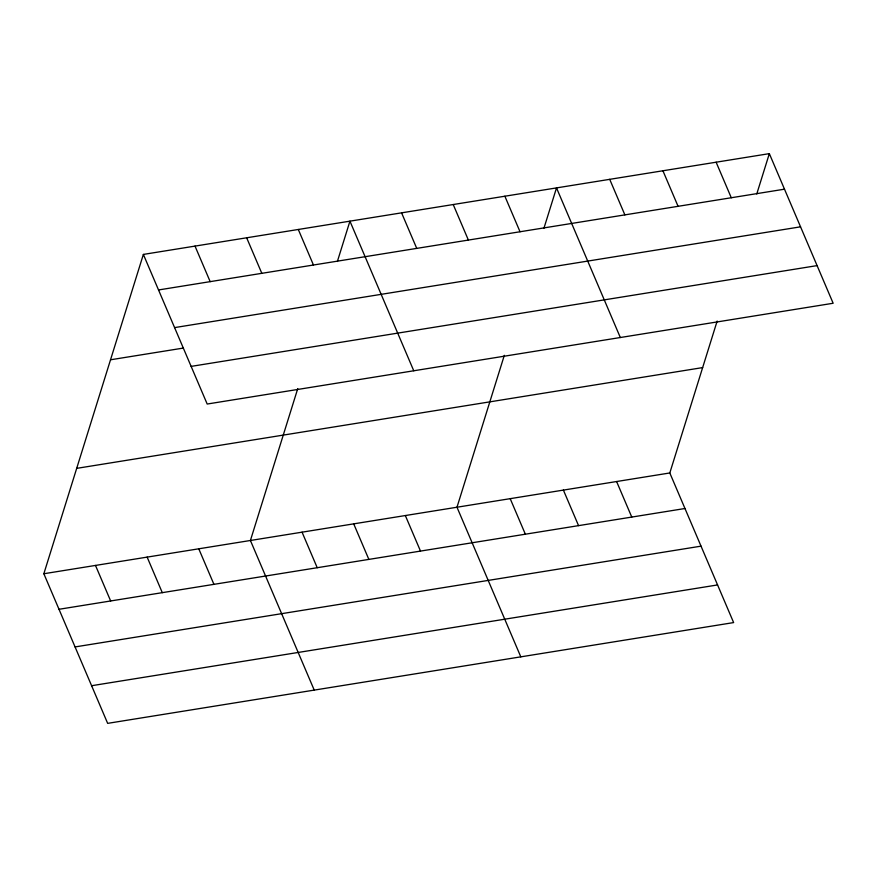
<?xml version="1.0" encoding="UTF-8"?>
<svg xmlns="http://www.w3.org/2000/svg" width="877" height="877" viewBox="0 0 877 877"><rect width="100%" height="100%" fill="white"/><g stroke="black" fill="none" stroke-linecap="round" stroke-linejoin="round"><path stroke-width="1.32" d="M717.156 321.059L669.809 472.966L733.632 622.582L107.663 723.361L43.85 573.744L143.368 254.418L769.337 153.639L833.15 303.256L207.191 404.034L143.368 254.418M297.763 388.577L250.416 540.484L314.229 690.1M337.371 261.489L349.934 221.157L413.758 370.774M504.33 355.328L456.983 507.235L520.806 656.851M543.937 228.239L556.511 187.908L620.324 337.524M756.763 193.97L769.337 153.639M158.529 289.958L784.498 189.18M174.589 327.603L800.548 226.825M110.535 359.789L183.359 348.07M191.131 366.389L817.09 265.61M76.694 468.362L702.652 367.595M43.85 573.744L669.809 472.966M59.011 609.285L684.97 508.507M75.071 646.93L701.03 546.152M91.614 685.715L717.572 584.937M716.125 162.212L731.286 197.753M662.924 170.774L678.074 206.314M609.712 179.336L624.873 214.876M504.867 196.218L520.028 231.758M616.608 481.539L631.769 517.079M453.223 204.538L468.384 240.079M563.396 490.1L578.557 525.641M401.578 212.848L416.739 248.388M510.195 498.662L525.356 534.203M298.301 229.478L313.462 265.018M405.338 515.544L420.5 551.085M246.656 237.788L261.817 273.328M353.705 523.854L368.855 559.394M195.012 246.097L210.173 281.649M302.061 532.175L317.222 567.715M198.772 548.805L213.933 584.345M147.139 557.114L162.289 592.655M95.494 565.424L110.655 600.964"/></g></svg>
